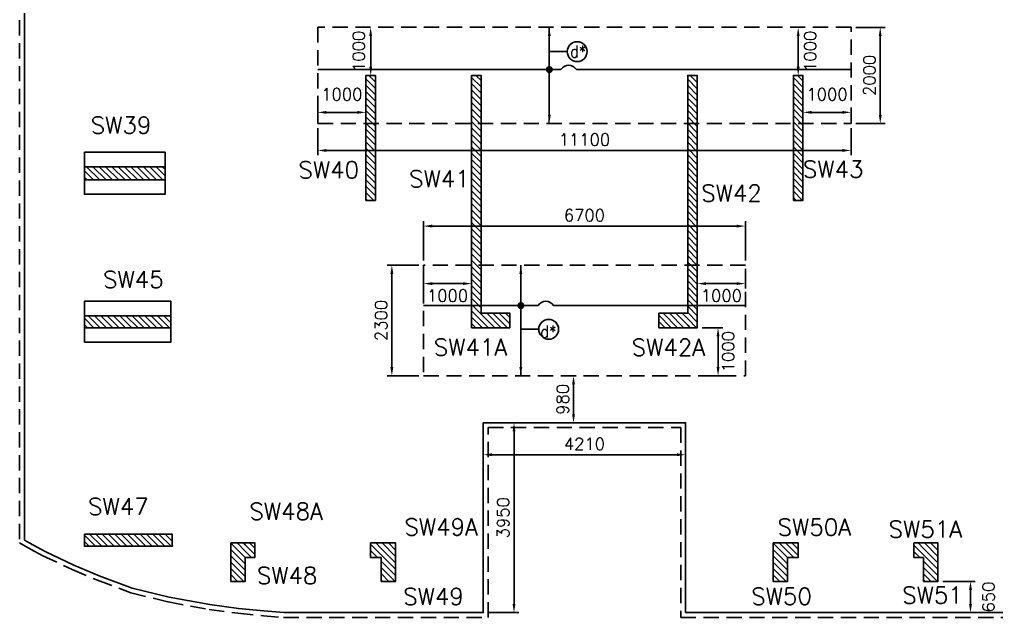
# Model space of a CAD drawing. Extents: x 493682 to 1244665, y -124941 to -2846.
# Drawn here: x 561644 to 581982, y -57694 to -45252 of the extents above; entities that cross this region are included whole.
import ezdxf
from ezdxf.lldxf.tags import DXFTag

# ---------------------------------------------------------------- set-up
doc = ezdxf.new("R2010")
doc.units = 0
doc.header["$MEASUREMENT"] = 0
doc.header["$PDMODE"] = 34
doc.header["$PDSIZE"] = 50
doc.linetypes.add('HIDDEN', pattern=[9.525, 6.35, -3.175])
for name, color, linetype in [('001 TOP VERTICAL STEEL', 183, 'Continuous'), ('001 X DIR.', 130, 'Continuous'), ('04 FOOTING', 2, 'Continuous'), ('04 NORMAL TEXT', 2, 'Continuous'), ('18 COL. TEXT', 1, 'Continuous'), ('19 COLUMN', 1, 'Continuous'), ('21GRID CIRCLE', 5, 'Continuous'), ('25 hatch', 8, 'Continuous'), ('26 HT (PCC)', 8, 'Continuous'), ('RENF', 2, 'Continuous')]:
    doc.layers.add(name, color=color, linetype=linetype)
doc.styles.add('ROMANS', font='simplex.shx')
tags = doc.linetypes.add('HIDDEN2', pattern=[0.1875, 0.125, -0.0625]).pattern_tags.tags
tags[6:7] = [DXFTag(74, 4), DXFTag(75, 0), DXFTag(340, '0'), DXFTag(46, 1.0), DXFTag(50, 0.0), DXFTag(44, 0.0), DXFTag(45, 0.0)]
tags[4:5] = [DXFTag(74, 4), DXFTag(75, 0), DXFTag(340, '0'), DXFTag(46, 1.0), DXFTag(50, 0.0), DXFTag(44, 0.0), DXFTag(45, 0.0)]
doc.dimstyles.new('SDU-II', dxfattribs={"dimscale": 100, "dimtxt": 2.5, "dimasz": 1.8, "dimexe": 1, "dimexo": 1, "dimgap": 1, "dimtad": 1, "dimdec": 0, "dimzin": 0, "dimdsep": 46, "dimtxsty": 'ROMANS', "dimcen": 0.09, "dimclrd": 5, "dimclre": 5, "dimclrt": 4, "dimadec": 0, "dimazin": 0, "dimtfac": 1, "dimtdec": 0, "dimtmove": 1, "dimatfit": 3, "dimfxl": 1, "dimtolj": 1, "dimtzin": 0, "dimlwd": 9, "dimlwe": 0, "dimarcsym": 1})
doc.dimstyles.get("Standard").update_dxf_attribs({"dimscale": 100, "dimtxt": 2.5, "dimasz": 1.8, "dimexe": 1, "dimexo": 1, "dimgap": 1, "dimtad": 1, "dimdec": 0, "dimzin": 0, "dimdsep": 46, "dimtxsty": 'ROMANS', "dimcen": 0, "dimclrd": 5, "dimclre": 5, "dimclrt": 4, "dimadec": 0, "dimazin": 0, "dimtfac": 1, "dimtdec": 4, "dimtofl": 0, "dimtmove": 2, "dimatfit": 3, "dimfxl": 1, "dimtolj": 1, "dimtzin": 0, "dimlwe": -1, "dimarcsym": 0})
pattern_1 = [(315, (-18882.915, -74416.34), (65.6361, 65.6361), [])]

# ---------------------------------------------------------------- blocks, each defined once
blk = doc.blocks.new('zw$DB44')
at = {"layer": '25 hatch', "linetype": 'Continuous', "ltscale": 5}
h = blk.add_hatch(dxfattribs=at)
h.set_pattern_fill('ANSI31', color=256, scale=29.235733, angle=270, style=0)
h.set_pattern_definition(pattern_1)
h.paths.add_polyline_path([(2860, -40950), (2660, -40950), (2660, -38350), (2860, -38350)])
h = blk.add_hatch(dxfattribs=at)
h.set_pattern_fill('ANSI31', color=256, scale=29.235733, angle=270, style=0)
h.set_pattern_definition(pattern_1)
h.paths.add_polyline_path([(4860, -38350), (5060, -38350), (5060, -43600), (4860, -43600)])
h = blk.add_hatch(dxfattribs=at)
h.set_pattern_fill('ANSI31', color=256, scale=29.235733, angle=270, style=0)
h.set_pattern_definition(pattern_1)
h.paths.add_polyline_path([(9360, -43600), (9560, -43600), (9560, -38350), (9360, -38350)])
h = blk.add_hatch(dxfattribs=at)
h.set_pattern_fill('ANSI31', color=256, scale=29.235733, angle=270, style=0)
h.set_pattern_definition(pattern_1)
h.paths.add_polyline_path([(11560, -40950), (11760, -40950), (11760, -38350), (11560, -38350)])
h = blk.add_hatch(dxfattribs=at)
h.set_pattern_fill('ANSI31', color=256, scale=29.235733, angle=270, style=0)
h.set_pattern_definition([(315, (-18882.915, -106736.34), (65.63609, 65.63609), [])])
h.paths.add_polyline_path([(-1520, -40525), (-1520, -40250), (-3200, -40250), (-3200, -40525)])
h = blk.add_hatch(dxfattribs=at)
h.set_pattern_fill('ANSI31', color=256, scale=29.235733, angle=270, style=0)
h.set_pattern_definition(pattern_1)
h.paths.add_polyline_path([(5060, -43600), (5660, -43600), (5660, -43300), (5060, -43300)])
h = blk.add_hatch(dxfattribs=at)
h.set_pattern_fill('ANSI31', color=256, scale=29.235733, angle=270, style=0)
h.set_pattern_definition(pattern_1)
h.paths.add_polyline_path([(8760, -43600), (9360, -43600), (9360, -43300), (8760, -43300)])
h = blk.add_hatch(dxfattribs=at)
h.set_pattern_fill('ANSI31', color=256, scale=29.235733, angle=270, style=0)
h.set_pattern_definition([(315, (-18882.915, -112036.34), (65.63609, 65.63609), [])])
h.paths.add_polyline_path([(-3200, -43600), (-3200, -43350), (-1400, -43350), (-1400, -43600)])
h = blk.add_hatch(dxfattribs=at)
h.set_pattern_fill('ANSI31', color=256, scale=29.235733, angle=270, style=0)
h.set_pattern_definition(pattern_1)
h.paths.add_polyline_path([(-3200, -47899), (-1370, -47899), (-1370, -48150), (-3200, -48150)])
h = blk.add_hatch(dxfattribs=at)
h.set_pattern_fill('ANSI31', color=256, scale=29.235733, angle=270, style=0)
h.set_pattern_definition(pattern_1)
h.paths.add_polyline_path([(-150, -48880), (150, -48880), (150, -48080), (-150, -48080)])
h = blk.add_hatch(dxfattribs=at)
h.set_pattern_fill('ANSI31', color=256, scale=29.235733, angle=270, style=0)
h.set_pattern_definition(pattern_1)
h.paths.add_polyline_path([(150, -48080), (350, -48080), (350, -48380), (150, -48380)])
h = blk.add_hatch(dxfattribs=at)
h.set_pattern_fill('ANSI31', color=256, scale=29.235733, angle=270, style=0)
h.set_pattern_definition(pattern_1)
h.paths.add_polyline_path([(2760, -48380), (2980, -48380), (2980, -48080), (2760, -48080)])
h = blk.add_hatch(dxfattribs=at)
h.set_pattern_fill('ANSI31', color=256, scale=29.235733, angle=270, style=0)
h.set_pattern_definition(pattern_1)
h.paths.add_polyline_path([(2980, -48880), (3280, -48880), (3280, -48080), (2980, -48080)])
h = blk.add_hatch(dxfattribs=at)
h.set_pattern_fill('ANSI31', color=256, scale=29.235733, angle=270, style=0)
h.set_pattern_definition(pattern_1)
h.paths.add_polyline_path([(11140, -48880), (11440, -48880), (11440, -48080), (11140, -48080)])
h = blk.add_hatch(dxfattribs=at)
h.set_pattern_fill('ANSI31', color=256, scale=29.235733, angle=270, style=0)
h.set_pattern_definition(pattern_1)
h.paths.add_polyline_path([(11440, -48080), (11660, -48080), (11660, -48380), (11440, -48380)])
h = blk.add_hatch(dxfattribs=at)
h.set_pattern_fill('ANSI31', color=256, scale=29.235733, angle=270, style=0)
h.set_pattern_definition(pattern_1)
h.paths.add_polyline_path([(14270, -48080), (14070, -48080), (14070, -48380), (14270, -48380)])
h = blk.add_hatch(dxfattribs=at)
h.set_pattern_fill('ANSI31', color=256, scale=29.235733, angle=270, style=0)
h.set_pattern_definition(pattern_1)
h.paths.add_polyline_path([(14270, -48880), (14570, -48880), (14570, -48080), (14270, -48080)])
at = {"layer": '19 COLUMN'}
for points in [[(2860, -40950), (2660, -40950), (2660, -38350), (2860, -38350)], [(11560, -40950), (11760, -40950), (11760, -38350), (11560, -38350)], [(-3200, -39950), (-1520, -39950), (-1520, -40825), (-3200, -40825)], [(-1520, -40525), (-1520, -40250), (-3200, -40250), (-3200, -40525)], [(-3200, -43900), (-1400, -43900), (-1400, -43050), (-3200, -43050)], [(-1400, -43600), (-1400, -43350), (-3200, -43350), (-3200, -43600)], [(-3200, -47899), (-1370, -47899), (-1370, -48150), (-3200, -48150)]]:
    blk.add_lwpolyline(points, close=True, dxfattribs=at)
for points in [[(5060, -43600), (4860, -43600), (4860, -38350), (5060, -38350), (5060, -43300)], [(9360, -43600), (9560, -43600), (9560, -38350), (9360, -38350), (9360, -43300)], [(5060, -43600), (5660, -43600), (5660, -43300), (5060, -43300)], [(9360, -43300), (8760, -43300), (8760, -43600), (9360, -43600)], [(150, -48080), (-150, -48080), (-150, -48880), (150, -48880), (150, -48380)], [(150, -48080), (350, -48080), (350, -48380), (150, -48380)], [(2980, -48080), (2760, -48080), (2760, -48380), (2980, -48380)], [(2980, -48380), (2980, -48880), (3280, -48880), (3280, -48080), (2980, -48080)], [(11440, -48080), (11140, -48080), (11140, -48880), (11440, -48880), (11440, -48380)], [(11440, -48080), (11660, -48080), (11660, -48380), (11440, -48380)], [(14270, -48080), (14070, -48080), (14070, -48380), (14270, -48380)], [(14270, -48380), (14270, -48880), (14570, -48880), (14570, -48080), (14270, -48080)]]:
    blk.add_lwpolyline(points, dxfattribs=at)
blk = doc.blocks.new('*D41')
at = {"color": 5, "linetype": 'Continuous', "transparency": 16777216}
for p, q in [((579054, -45414), (579662, -45414)), ((579054, -47414), (579662, -47414))]:
    blk.add_line(p, q, dxfattribs=at)
at = {"color": 5, "linetype": 'Continuous', "lineweight": -2, "transparency": 16777216}
blk.add_line((579562, -47234), (579562, -45594), dxfattribs=at)
at = {"color": 5, "transparency": 16777216}
for points in [[(579592, -45594), (579532, -45594), (579562, -45414)], [(579532, -47234), (579592, -47234), (579562, -47414)]]:
    blk.add_solid(points, dxfattribs=at)
at = {"layer": 'DEFPOINTS', "color": 0, "transparency": 16777216}
for p in [(578954, -45414), (579562, -45414), (578954, -47414)]:
    blk.add_point(p, dxfattribs=at)
at = {"color": 4, "transparency": 16777216, "insert": (579337, -46414), "char_height": 250, "attachment_point": 5, "rotation": 90, "style": 'ROMANS'}
blk.add_mtext('\\A1;2000', dxfattribs=at)
blk = doc.blocks.new('*D65')
at = {"color": 5, "linetype": 'Continuous', "transparency": 16777216}
for p, q in [((570054, -50264), (570054, -49450)), ((576754, -50264), (576754, -49450))]:
    blk.add_line(p, q, dxfattribs=at)
at = {"color": 5, "linetype": 'Continuous', "lineweight": -2, "transparency": 16777216}
blk.add_line((576574, -49550), (570234, -49550), dxfattribs=at)
at = {"color": 5, "transparency": 16777216}
for points in [[(570234, -49520), (570234, -49580), (570054, -49550)], [(576574, -49580), (576574, -49520), (576754, -49550)]]:
    blk.add_solid(points, dxfattribs=at)
at = {"layer": 'DEFPOINTS', "color": 0, "transparency": 16777216}
for p in [(570054, -49550), (570054, -50364), (576754, -50364)]:
    blk.add_point(p, dxfattribs=at)
at = {"color": 4, "transparency": 16777216, "insert": (573404, -49325), "char_height": 250, "attachment_point": 5, "style": 'ROMANS'}
blk.add_mtext('\\A1;6700', dxfattribs=at)
blk = doc.blocks.new('*D66')
at = {"color": 5, "linetype": 'Continuous', "transparency": 16777216}
for p, q in [((569954, -50364), (569295, -50364)), ((569954, -52664), (569295, -52664))]:
    blk.add_line(p, q, dxfattribs=at)
at = {"color": 5, "linetype": 'Continuous', "lineweight": -2, "transparency": 16777216}
blk.add_line((569395, -50544), (569395, -52484), dxfattribs=at)
at = {"color": 5, "transparency": 16777216}
for points in [[(569425, -50544), (569365, -50544), (569395, -50364)], [(569365, -52484), (569425, -52484), (569395, -52664)]]:
    blk.add_solid(points, dxfattribs=at)
at = {"layer": 'DEFPOINTS', "color": 0, "transparency": 16777216}
for p in [(570054, -50364), (569395, -52664), (570054, -52664)]:
    blk.add_point(p, dxfattribs=at)
at = {"color": 4, "transparency": 16777216, "insert": (569170, -51514), "char_height": 250, "attachment_point": 5, "rotation": 90, "style": 'ROMANS'}
blk.add_mtext('\\A1;2300', dxfattribs=at)
blk = doc.blocks.new('*D225')
at = {"color": 5, "transparency": 16777216}
for p, q in [((568854, -45414), (568854, -45414)), ((568854, -46414), (568854, -46414))]:
    blk.add_line(p, q, dxfattribs=at)
at = {"color": 5, "lineweight": -2, "transparency": 16777216}
blk.add_line((568954, -46234), (568954, -45594), dxfattribs=at)
at = {"color": 5, "transparency": 16777216}
for points in [[(568984, -45594), (568924, -45594), (568954, -45414)], [(568924, -46234), (568984, -46234), (568954, -46414)]]:
    blk.add_solid(points, dxfattribs=at)
at = {"layer": 'DEFPOINTS', "color": 0, "transparency": 16777216}
for p in [(568954, -45414), (568954, -45414), (568954, -46414)]:
    blk.add_point(p, dxfattribs=at)
at = {"color": 4, "transparency": 16777216, "insert": (568704, -45914), "char_height": 250, "attachment_point": 5, "rotation": 90, "style": 'ROMANS'}
blk.add_mtext('\\A1;1000', dxfattribs=at)
blk = doc.blocks.new('*D226')
at = {"color": 5, "transparency": 16777216}
for p, q in [((567854, -47314), (567854, -47083)), ((568853, -47314), (568853, -47083))]:
    blk.add_line(p, q, dxfattribs=at)
at = {"color": 5, "lineweight": -2, "transparency": 16777216}
blk.add_line((568673, -47183), (568034, -47183), dxfattribs=at)
at = {"color": 5, "transparency": 16777216}
for points in [[(568034, -47153), (568034, -47213), (567854, -47183)], [(568673, -47213), (568673, -47153), (568853, -47183)]]:
    blk.add_solid(points, dxfattribs=at)
at = {"layer": 'DEFPOINTS', "color": 0, "transparency": 16777216}
for p in [(567854, -47183), (567854, -47414), (568853, -47414)]:
    blk.add_point(p, dxfattribs=at)
at = {"color": 4, "transparency": 16777216, "insert": (568353, -46808), "char_height": 250, "attachment_point": 5, "style": 'ROMANS'}
blk.add_mtext('\\A1;1000', dxfattribs=at)
blk = doc.blocks.new('*D227')
at = {"color": 5, "transparency": 16777216}
for p, q in [((567854, -47514), (567854, -48076)), ((578954, -47514), (578954, -48076))]:
    blk.add_line(p, q, dxfattribs=at)
at = {"color": 5, "lineweight": -2, "transparency": 16777216}
blk.add_line((568034, -47976), (578774, -47976), dxfattribs=at)
at = {"color": 5, "transparency": 16777216}
for points in [[(568034, -47946), (568034, -48006), (567854, -47976)], [(578774, -48006), (578774, -47946), (578954, -47976)]]:
    blk.add_solid(points, dxfattribs=at)
at = {"layer": 'DEFPOINTS', "color": 0, "transparency": 16777216}
for p in [(567854, -47414), (578954, -47414), (578954, -47976)]:
    blk.add_point(p, dxfattribs=at)
at = {"color": 4, "transparency": 16777216, "insert": (573404, -47751), "char_height": 250, "attachment_point": 5, "style": 'ROMANS'}
blk.add_mtext('\\A1;11100', dxfattribs=at)
blk = doc.blocks.new('*D228')
at = {"color": 5, "transparency": 16777216}
for p, q in [((577754, -45414), (577754, -45414)), ((577754, -46414), (577754, -46414))]:
    blk.add_line(p, q, dxfattribs=at)
at = {"color": 5, "lineweight": -2, "transparency": 16777216}
blk.add_line((577854, -46234), (577854, -45594), dxfattribs=at)
at = {"color": 5, "transparency": 16777216}
for points in [[(577884, -45594), (577824, -45594), (577854, -45414)], [(577824, -46234), (577884, -46234), (577854, -46414)]]:
    blk.add_solid(points, dxfattribs=at)
at = {"layer": 'DEFPOINTS', "color": 0, "transparency": 16777216}
for p in [(577854, -45414), (577854, -45414), (577854, -46414)]:
    blk.add_point(p, dxfattribs=at)
at = {"color": 4, "transparency": 16777216, "insert": (578104, -45914), "char_height": 250, "attachment_point": 5, "rotation": 90, "style": 'ROMANS'}
blk.add_mtext('\\A1;1000', dxfattribs=at)
blk = doc.blocks.new('*D229')
at = {"color": 5, "transparency": 16777216}
for p, q in [((577954, -47314), (577954, -47083)), ((578954, -47314), (578954, -47083))]:
    blk.add_line(p, q, dxfattribs=at)
at = {"color": 5, "lineweight": -2, "transparency": 16777216}
blk.add_line((578134, -47183), (578774, -47183), dxfattribs=at)
at = {"color": 5, "transparency": 16777216}
for points in [[(578134, -47153), (578134, -47213), (577954, -47183)], [(578774, -47213), (578774, -47153), (578954, -47183)]]:
    blk.add_solid(points, dxfattribs=at)
at = {"layer": 'DEFPOINTS', "color": 0, "transparency": 16777216}
for p in [(578954, -47183), (577954, -47414), (578954, -47414)]:
    blk.add_point(p, dxfattribs=at)
at = {"color": 4, "transparency": 16777216, "insert": (578454, -46808), "char_height": 250, "attachment_point": 5, "style": 'ROMANS'}
blk.add_mtext('\\A1;1000', dxfattribs=at)
blk = doc.blocks.new('*D230')
at = {"color": 5, "transparency": 16777216}
for p, q in [((575854, -51664), (576286, -51664)), ((575854, -52664), (576286, -52664))]:
    blk.add_line(p, q, dxfattribs=at)
at = {"color": 5, "lineweight": -2, "transparency": 16777216}
blk.add_line((576186, -51844), (576186, -52484), dxfattribs=at)
at = {"color": 5, "transparency": 16777216}
for points in [[(576216, -51844), (576156, -51844), (576186, -51664)], [(576156, -52484), (576216, -52484), (576186, -52664)]]:
    blk.add_solid(points, dxfattribs=at)
at = {"layer": 'DEFPOINTS', "color": 0, "transparency": 16777216}
for p in [(575754, -51664), (575754, -52664), (576186, -52664)]:
    blk.add_point(p, dxfattribs=at)
at = {"color": 4, "transparency": 16777216, "insert": (576397, -52164), "char_height": 250, "attachment_point": 5, "rotation": 90, "style": 'ROMANS'}
blk.add_mtext('\\A1;1000', dxfattribs=at)
blk = doc.blocks.new('*D231')
at = {"color": 5, "transparency": 16777216}
for p, q in [((575754, -50464), (575754, -50847)), ((576754, -50464), (576754, -50847))]:
    blk.add_line(p, q, dxfattribs=at)
at = {"color": 5, "lineweight": -2, "transparency": 16777216}
blk.add_line((575934, -50747), (576574, -50747), dxfattribs=at)
at = {"color": 5, "transparency": 16777216}
for points in [[(575934, -50717), (575934, -50777), (575754, -50747)], [(576574, -50777), (576574, -50717), (576754, -50747)]]:
    blk.add_solid(points, dxfattribs=at)
at = {"layer": 'DEFPOINTS', "color": 0, "transparency": 16777216}
for p in [(575754, -50364), (576754, -50364), (576754, -50747)]:
    blk.add_point(p, dxfattribs=at)
at = {"color": 4, "transparency": 16777216, "insert": (576254, -50997), "char_height": 250, "attachment_point": 5, "style": 'ROMANS'}
blk.add_mtext('\\A1;1000', dxfattribs=at)
blk = doc.blocks.new('*D232')
at = {"color": 5, "transparency": 16777216}
for p, q in [((570054, -50464), (570054, -50847)), ((571054, -50464), (571054, -50847))]:
    blk.add_line(p, q, dxfattribs=at)
at = {"color": 5, "lineweight": -2, "transparency": 16777216}
blk.add_line((570874, -50747), (570234, -50747), dxfattribs=at)
at = {"color": 5, "transparency": 16777216}
for points in [[(570234, -50717), (570234, -50777), (570054, -50747)], [(570874, -50777), (570874, -50717), (571054, -50747)]]:
    blk.add_solid(points, dxfattribs=at)
at = {"layer": 'DEFPOINTS', "color": 0, "transparency": 16777216}
for p in [(570054, -50364), (571054, -50364), (570054, -50747)]:
    blk.add_point(p, dxfattribs=at)
at = {"color": 4, "transparency": 16777216, "insert": (570554, -50997), "char_height": 250, "attachment_point": 5, "style": 'ROMANS'}
blk.add_mtext('\\A1;1000', dxfattribs=at)
blk = doc.blocks.new('*D324')
at = {"color": 5, "transparency": 16777216}
for p, q in [((573077, -52664), (573077, -52664)), ((573077, -53644), (573077, -53644))]:
    blk.add_line(p, q, dxfattribs=at)
at = {"color": 5, "lineweight": -2, "transparency": 16777216}
blk.add_line((573177, -52844), (573177, -53464), dxfattribs=at)
at = {"color": 5, "transparency": 16777216}
for points in [[(573207, -52844), (573147, -52844), (573177, -52664)], [(573147, -53464), (573207, -53464), (573177, -53644)]]:
    blk.add_solid(points, dxfattribs=at)
at = {"layer": 'DEFPOINTS', "color": 0, "transparency": 16777216}
for p in [(573177, -52664), (573177, -53644), (573177, -53644)]:
    blk.add_point(p, dxfattribs=at)
at = {"color": 4, "transparency": 16777216, "insert": (572952, -53154), "char_height": 250, "attachment_point": 5, "rotation": 90, "style": 'ROMANS'}
blk.add_mtext('\\A1;980', dxfattribs=at)
blk = doc.blocks.new('*D325')
at = {"color": 5, "transparency": 16777216}
for p, q in [((571398, -53644), (572038, -53644)), ((571399, -57594), (572038, -57594))]:
    blk.add_line(p, q, dxfattribs=at)
at = {"color": 5, "lineweight": -2, "transparency": 16777216}
blk.add_line((571938, -57414), (571938, -53824), dxfattribs=at)
at = {"color": 5, "transparency": 16777216}
for points in [[(571968, -53824), (571908, -53824), (571938, -53644)], [(571908, -57414), (571968, -57414), (571938, -57594)]]:
    blk.add_solid(points, dxfattribs=at)
at = {"layer": 'DEFPOINTS', "color": 0, "transparency": 16777216}
for p in [(571298, -53644), (571938, -53644), (571299, -57594)]:
    blk.add_point(p, dxfattribs=at)
at = {"color": 4, "transparency": 16777216, "insert": (571713, -55619), "char_height": 250, "attachment_point": 5, "rotation": 90, "style": 'ROMANS'}
blk.add_mtext('\\A1;3950', dxfattribs=at)
blk = doc.blocks.new('*D326')
at = {"color": 5, "transparency": 16777216}
for p, q in [((571298, -53744), (571298, -54408)), ((575508, -53744), (575508, -54408))]:
    blk.add_line(p, q, dxfattribs=at)
at = {"color": 5, "lineweight": -2, "transparency": 16777216}
blk.add_line((571478, -54308), (575328, -54308), dxfattribs=at)
at = {"color": 5, "transparency": 16777216}
for points in [[(571478, -54278), (571478, -54338), (571298, -54308)], [(575328, -54338), (575328, -54278), (575508, -54308)]]:
    blk.add_solid(points, dxfattribs=at)
at = {"layer": 'DEFPOINTS', "color": 0, "transparency": 16777216}
for p in [(571298, -53644), (575508, -53644), (575508, -54308)]:
    blk.add_point(p, dxfattribs=at)
at = {"color": 4, "transparency": 16777216, "insert": (573403, -54083), "char_height": 250, "attachment_point": 5, "style": 'ROMANS'}
blk.add_mtext('\\A1;4210', dxfattribs=at)
blk = doc.blocks.new('*D341')
at = {"color": 5, "transparency": 16777216}
for p, q in [((580864, -56944), (581541, -56944)), ((580864, -57594), (581541, -57594))]:
    blk.add_line(p, q, dxfattribs=at)
at = {"color": 5, "lineweight": -2, "transparency": 16777216}
blk.add_line((581441, -57124), (581441, -57414), dxfattribs=at)
at = {"color": 5, "transparency": 16777216}
for points in [[(581471, -57124), (581411, -57124), (581441, -56944)], [(581411, -57414), (581471, -57414), (581441, -57594)]]:
    blk.add_solid(points, dxfattribs=at)
at = {"layer": 'DEFPOINTS', "color": 0, "transparency": 16777216}
for p in [(580764, -56944), (580764, -57594), (581441, -57594)]:
    blk.add_point(p, dxfattribs=at)
at = {"color": 4, "transparency": 16777216, "insert": (581816, -57269), "char_height": 250, "attachment_point": 5, "rotation": 90, "style": 'ROMANS'}
blk.add_mtext('\\A1;650', dxfattribs=at)

msp = doc.modelspace()

# ---------------------------------------------------------------- linework, layer by layer
at = {"color": 5}
for p, q in [((572672.7, -45920.1, 0), (573046, -45920.1, 0)), ((572080.2, -51697.9, 0), (572453.5, -51697.9, 0))]:
    msp.add_line(p, q, dxfattribs=at)
at = {"color": 251, "linetype": 'Continuous', "elevation": 0}
msp.add_lwpolyline([(562133.2, -56297.7), (562133.2, -56297.7)], dxfattribs=at)
at = {"layer": '001 TOP VERTICAL STEEL', "color": 183, "linetype": 'HIDDEN', "ltscale": 50, "elevation": 0}
msp.add_lwpolyline([(578953.5, -45413.6), (567853.5, -45413.6), (567853.5, -47413.7), (578953.5, -47413.7)], close=True, dxfattribs=at)
at = {"layer": '001 TOP VERTICAL STEEL', "color": 183, "linetype": 'HIDDEN', "ltscale": 50}
msp.add_lwpolyline([(570053.6, -52664.3), (576754, -52664.3), (576754, -50364.3), (570053.6, -50364.3)], close=True, dxfattribs=at)
at = {"layer": '001 X DIR.', "color": 130, "linetype": 'Continuous', "ltscale": 2000}
for p, q in [((567853.8, -46292.3, 0), (572913.5, -46292.3, 0)), ((573237.4, -46292.3, 0), (578953.5, -46292.3, 0)), ((570053.6, -51204.4), (572438.5, -51204.4)), ((572762.3, -51204.4), (576754, -51201.4, 0))]:
    msp.add_line(p, q, dxfattribs=at)
for centre in [(573075.5, -46390.5, 0), (572600.4, -51302.6)]:
    msp.add_arc(centre, 189.3, 31.21705, 148.78295, dxfattribs=at)
at = {"layer": '04 FOOTING', "linetype": 'Continuous', "ltscale": 1500, "elevation": 0}
msp.add_lwpolyline([(561743.6, -56084.2), (561919.6, -56183.8), (562176.6, -56320.9), (562777.3, -56605.6), (563304.3, -56825.5), (563989.8, -57084.3), (564756.7, -57274.4), (565607.1, -57426.5), (566201.7, -57505.6), (566730.1, -57559.5), (567144, -57594), (571298.6, -57594), (571298.2, -53644), (575508.4, -53644), (575508.4, -57594), (585063.8, -57594), (585063.8, -6314), (576463.4, -6314), (576463.4, -11364), (570343.6, -11364), (570343.6, -6314), (561743.6, -6314)], close=True, dxfattribs=at)
at = {"layer": '21GRID CIRCLE', "color": 5}
for centre in [(573252.4, -45920.1, 0), (572659.9, -51697.9, 0)]:
    msp.add_circle(centre, 206.4, dxfattribs=at)
at = {"layer": '26 HT (PCC)', "linetype": 'HIDDEN', "ltscale": 50, "elevation": 0}
msp.add_lwpolyline([(561643.6, -56142.6), (561871.5, -56271.4), (562131.6, -56410.2), (562736.6, -56696.9), (563267.4, -56918.4), (563960, -57180), (564735.9, -57372.3), (565591.7, -57525.3), (566190, -57604.9), (566720.9, -57659.1), (567139.8, -57694), (571398.6, -57694), (571398.2, -53744), (575408.4, -53744), (575408.4, -57694), (585163.8, -57694), (585163.8, -6214), (576363.4, -6214), (576363.4, -11264), (570443.6, -11264), (570443.6, -6214), (561643.6, -6214)], close=True, dxfattribs=at)
at = {"layer": 'RENF', "linetype": 'HIDDEN2', "ltscale": 10, "const_width": 73.3, "elevation": 0}
msp.add_lwpolyline([(572688.5, -46259.3, 1), (572656.8, -46325.4, 1)], format="xyb", close=True, dxfattribs=at)
at = {"layer": 'RENF', "linetype": 'HIDDEN2', "ltscale": 10, "const_width": 73.3}
msp.add_lwpolyline([(572096.1, -51237.5, -1), (572064.4, -51171.4, -1)], format="xyb", close=True, dxfattribs=at)

# ---------------------------------------------------------------- block references
at = {"color": 1, "linetype": 'Continuous', "lineweight": 158}
msp.add_blockref('zw$DB44', (566193.5, -8064, 0), dxfattribs=at)

# ---------------------------------------------------------------- texts
at = {"layer": '04 NORMAL TEXT', "color": 4, "style": 'ROMANS', "width": 0.9}
for p in [(573104.1, -46040, 0), (572483.1, -51867.6)]:
    msp.add_text('d*', height=250, dxfattribs=at).set_placement(p)
at = {"layer": '18 COL. TEXT', "style": 'ROMANS'}
for s, p in [('SW39', (563126.6, -47626.3, -155652687430.6)), ('SW43', (577953.5, -48541.7, 0)), ('SW40', (567451.1, -48554.4)), ('SW41', (569755.1, -48741.4)), ('SW42', (575836.5, -49039, 0)), ('SW45', (563383.4, -50835.3, 0)), ('SW41A', (570268.4, -52245.9, 0)), ('SW42A', (574388.7, -52248, 0)), ('SW47', (563071.7, -55560.5, -155652687430.6)), ('SW48A', (566429.7, -55659.7, 0)), ('SW49A', (569657.4, -55986.5, 0)), ('SW50A', (577427.6, -55990.5, 0)), ('SW51A', (579738.8, -56032.7, 0)), ('SW48', (566584.9, -56994.4, 0)), ('SW49', (569633.1, -57433.3, 0)), ('SW50', (576878.9, -57429.6, 0)), ('SW51', (580019.7, -57403.5, 0))]:
    msp.add_text(s, height=350, dxfattribs=at).set_placement(p)

# ---------------------------------------------------------------- dimensions: what is measured, and where the dimension line sits
at = {"color": 63}
for base, p1, p2, angle, picture, middle in [((568953.5, -45413.6), (568953.5, -46414, 0), (568953.5, -45413.6, 0), 90, '*D225', (568703.5, -45913.8)), ((577853.5, -45413.6), (577853.5, -46414, 0), (577853.5, -45413.6, 0), 90, '*D228', (578103.5, -45913.8)), ((570053.5926982, -50747.3747258), (571054.0926982, -50364.3202142), (570053.5926982, -50364.3202142), 180, '*D232', (570553.8426982, -50997.1636773)), ((576185.8, -52664.3), (575753.5, -51664, 0), (575753.5, -52664.3), 90, '*D230', (576397.4, -52164.2))]:
    dim = msp.add_linear_dim(base=base, p1=p1, p2=p2, angle=angle, dimstyle='Standard', override={"dimtdec": 0}, dxfattribs=at)
    dim.commit()
    dim.dimension.update_dxf_attribs({"geometry": picture, "text_midpoint": middle, "dimtype": 160})
at = {"color": 3, "linetype": 'Continuous'}
for p1, p2, distance, picture, middle in [((578953.5, -47413.7, 0), (578953.5, -45413.6, 0), -608.7, '*D41', (579337.2, -46413.7)), ((576754, -50364.3), (570053.6, -50364.3), -814.4, '*D65', (573403.8, -49324.9)), ((570053.6, -50364.3), (570053.6, -52664.3), -658.5, '*D66', (569170.1, -51514.3))]:
    dim = msp.add_aligned_dim(p1=p1, p2=p2, distance=distance, dimstyle='Standard', override={"dimtdec": 0}, dxfattribs=at)
    dim.commit()
    dim.dimension.update_dxf_attribs({"geometry": picture, "text_midpoint": middle})
at = {"color": 63}
for base, p1, p2, picture, middle in [((567853.5, -47183.1), (568853.5, -47413.7, 0), (567853.5, -47413.7, 0), '*D226', (568353.5, -46808.1)), ((578953.5, -47975.9), (567853.5, -47413.7, 0), (578953.5, -47413.7, 0), '*D227', (573403.5, -47750.9)), ((575508.4, -54308.5, 0), (571298.2, -53644, 0), (575508.4, -53644, 0), '*D326', (573403.3, -54083.5, 0))]:
    dim = msp.add_linear_dim(base=base, p1=p1, p2=p2, dimstyle='Standard', override={"dimtdec": 0}, dxfattribs=at)
    dim.commit()
    dim.dimension.update_dxf_attribs({"geometry": picture, "text_midpoint": middle})
for base, p1, p2, angle, picture, middle in [((578953.5, -47183.1), (577953.5, -47413.7, 0), (578953.5, -47413.7, 0), 180, '*D229', (578453.5, -46808.1)), ((573176.5, -53644), (573176.5, -52664.3), (573176.5, -53644), 90, '*D324', (572951.5, -53154.2)), ((571938.4, -53644, 0), (571298.6, -57594, 0), (571298.2, -53644, 0), 90, '*D325', (571713.4, -55619, 0))]:
    dim = msp.add_linear_dim(base=base, p1=p1, p2=p2, angle=angle, dimstyle='Standard', override={"dimtdec": 0}, dxfattribs=at)
    dim.commit()
    dim.dimension.update_dxf_attribs({"geometry": picture, "text_midpoint": middle})
dim = msp.add_linear_dim(base=(576754, -50747.3747258), p1=(575753.5, -50364.3202142), p2=(576754, -50364.3202142), dimstyle='Standard', override={"dimtdec": 0}, dxfattribs=at)
dim.commit()
dim.dimension.update_dxf_attribs({"geometry": '*D231', "text_midpoint": (576253.75, -50997.1636773), "dimtype": 160})
dim = msp.add_linear_dim(base=(581440.6, -57594), p1=(580763.9, -56944, 0), p2=(580763.9, -57594, 0), angle=90, dimstyle='Standard', override={"dimtdec": 0})
dim.commit()
dim.dimension.update_dxf_attribs({"geometry": '*D341', "text_midpoint": (581815.6, -57269)})

# ---------------------------------------------------------------- leaders
at = {"color": 7}
for points in [[(572672.7, -45413.6, 0), (572672.7, -47313.7, 0)], [(572672.7, -47413.7, 0), (572672.7, -45413.6, 0)], [(572080.2, -52664.3, 0), (572080.2, -50364.3, 0)], [(572080.2, -50364.3, 0), (572080.2, -52664.3, 0)]]:
    msp.add_leader(points, dimstyle='SDU-II', override={"dimgap": 1, "dimtad": 0}, dxfattribs=at)

doc.saveas('drawing.dxf')
